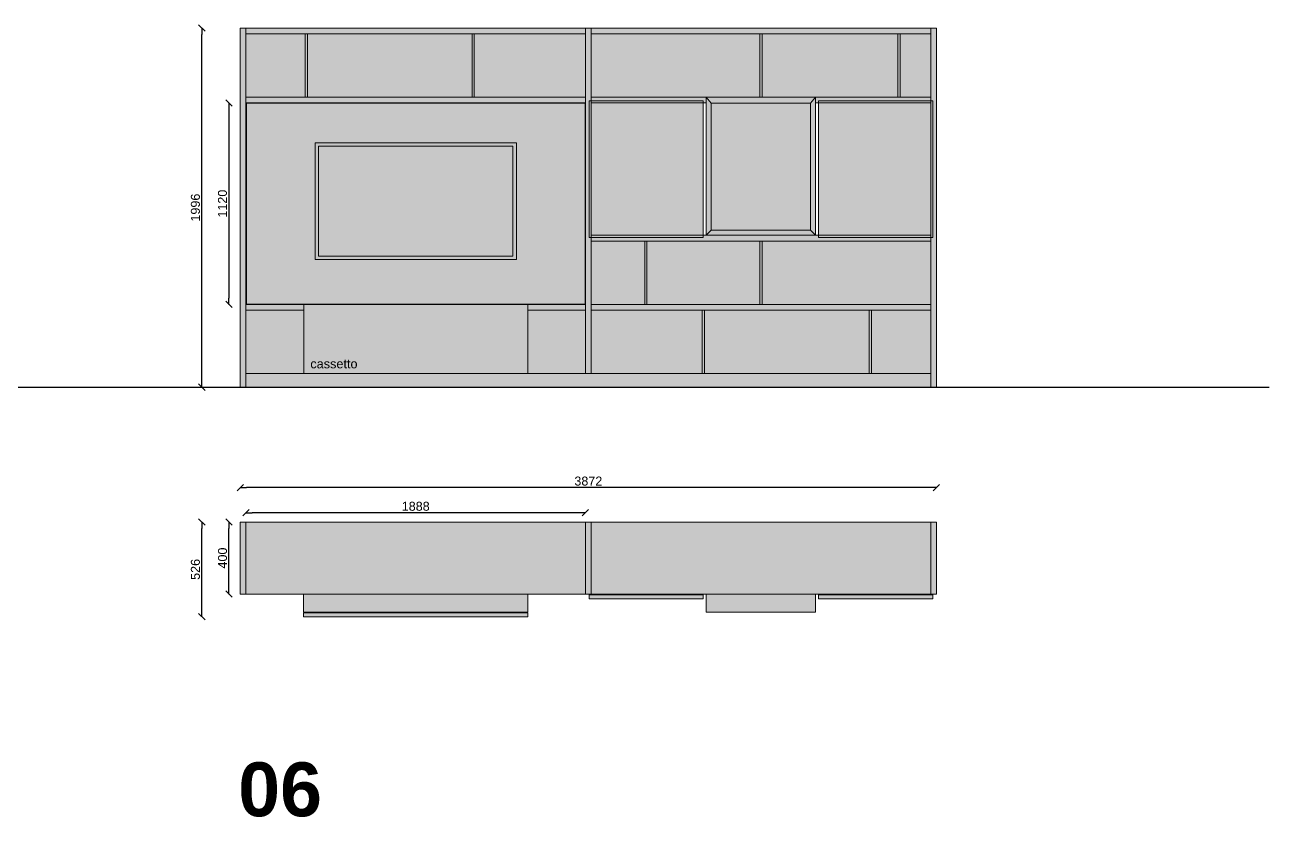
# Model space of a CAD drawing. Header units: inches. Extents: x -2150 to 187520, y -61540 to -22885.
# Drawn here: x 33402 to 40322, y -32284 to -27880 of the extents above; entities that cross this region are included whole.
import ezdxf

# ---------------------------------------------------------------- set-up
doc = ezdxf.new("R2010")
doc.units = ezdxf.units.IN
doc.header["$MEASUREMENT"] = 0
doc.set_wipeout_variables(frame=1)
for name, color, linetype, lineweight in [('06 Linee arredi', 3, 'Continuous', 5), ('Linee arredi', 3, 'Continuous', 20), ('Nessuna', 7, 'Continuous', 5), ('Retino arredi', 7, 'Continuous', 0)]:
    doc.layers.add(name, color=color, linetype=linetype, lineweight=lineweight)
doc.layers.add('Quote', color=5, linetype='Continuous')
doc.styles.add('Arial', font='Arial.ttf')
doc.styles.add('Arial (bold)', font='Arial Bold.ttf')
doc.styles.add('Helvetica (bold)', font='Helvetica.ttf')
doc.dimstyles.new('M&C_quote arredo', dxfattribs={"dimtxt": 50, "dimasz": 35.34668, "dimexe": 0, "dimexo": 0, "dimgap": 10, "dimtad": 1, "dimdec": 0, "dimtxsty": 'Arial', "dimblk": 'VW_SLASH', "dimcen": 0, "dimse1": 1, "dimse2": 1, "dimazin": 0, "dimtfac": 1, "dimtdec": 0, "dimtix": 1, "dimtmove": 0, "dimatfit": 0, "dimldrblk": 'VW_SLASH', "dimfxl": 0, "dimfxlon": 1, "dimfrac": 2, "dimtolj": 1, "dimarcsym": 0})

# ---------------------------------------------------------------- blocks, each defined once
blk = doc.blocks.new('Gruppo-4')
at = {"layer": 'Retino arredi'}
h = blk.add_hatch(color=252, dxfattribs=at)
h.dxf.hatch_style = 1
h.paths.add_polyline_path([(2629.5, -1087), (1509.5, -1087), (1509.5, -1737), (2629.5, -1737)])
h.paths.add_polyline_path([(2609.5, -1107), (2609.5, -1717), (1529.5, -1717), (1529.5, -1107)], flags=16)
h = blk.add_hatch(color=254, dxfattribs=at)
h.dxf.hatch_style = 1
h.paths.add_polyline_path([(2609.5, -1107), (1529.5, -1107), (1529.5, -1717), (2609.5, -1717)])
at = {"layer": '06 Linee arredi', "lineweight": 5, "transparency": 33554687, "flags": 128}
for points in [[(1509.5, -1087), (2629.5, -1087), (2629.5, -1737), (1509.5, -1737)], [(1529.5, -1107), (2609.5, -1107), (2609.5, -1717), (1529.5, -1717)]]:
    blk.add_lwpolyline(points, close=True, dxfattribs=at)
blk = doc.blocks.new('Gruppo-6')
at = {"color": 255, "linetype": 'Continuous', "lineweight": 5, "transparency": 33554687}
blk.add_wipeout([(3713.5, -868), (4265.5, -868), (4265.5, -1574), (3713.5, -1574)], dxfattribs=at).dxf.layer = 'Nessuna'
at = {"layer": 'Nessuna', "color": 7, "linetype": 'Continuous', "lineweight": 5, "transparency": 33554687, "flags": 128}
blk.add_lwpolyline([(3713.5, -868), (4265.5, -868), (4265.5, -1574), (3713.5, -1574)], close=True, dxfattribs=at)
at = {"color": 255, "linetype": 'Continuous', "lineweight": 5, "transparency": 33554687}
blk.add_wipeout([(3713.5, -868), (3685.5, -834), (4293.5, -834), (4265.5, -868)], dxfattribs=at).dxf.layer = 'Nessuna'
at = {"layer": 'Retino arredi'}
h = blk.add_hatch(color=252, dxfattribs=at)
h.dxf.hatch_style = 1
h.paths.add_polyline_path([(3713.5, -868), (3685.5, -834), (4293.5, -834), (4265.5, -868)])
h = blk.add_hatch(color=252, dxfattribs=at)
h.dxf.hatch_style = 1
h.paths.add_polyline_path([(4265.5, -868), (3713.5, -868), (3713.5, -1574), (4265.5, -1574)])
at = {"layer": '06 Linee arredi', "linetype": 'Continuous', "lineweight": 5, "transparency": 33554687, "flags": 128}
blk.add_lwpolyline([(3713.5, -868), (3685.5, -834), (4293.5, -834), (4265.5, -868)], close=True, dxfattribs=at)
at = {"color": 255, "linetype": 'Continuous', "lineweight": 5, "transparency": 33554687}
for points in [[(3685.5, -834), (3713.5, -868), (3713.5, -1574), (3685.5, -1602)], [(4293.5, -834), (4265.5, -868), (4265.5, -1574), (4293.5, -1602)]]:
    blk.add_wipeout(points, dxfattribs=at).dxf.layer = 'Nessuna'
at = {"layer": 'Retino arredi'}
h = blk.add_hatch(color=252, dxfattribs=at)
h.dxf.hatch_style = 1
h.paths.add_polyline_path([(3685.5, -834), (3713.5, -868), (3713.5, -1574), (3685.5, -1602)])
h = blk.add_hatch(color=252, dxfattribs=at)
h.dxf.hatch_style = 1
h.paths.add_polyline_path([(4293.5, -834), (4265.5, -868), (4265.5, -1574), (4293.5, -1602)])
at = {"layer": '06 Linee arredi', "linetype": 'Continuous', "lineweight": 5, "transparency": 33554687, "flags": 128}
for points in [[(3685.5, -834), (3713.5, -868), (3713.5, -1574), (3685.5, -1602)], [(4293.5, -834), (4265.5, -868), (4265.5, -1574), (4293.5, -1602)]]:
    blk.add_lwpolyline(points, close=True, dxfattribs=at)
at = {"color": 255, "linetype": 'Continuous', "lineweight": 5, "transparency": 33554687}
blk.add_wipeout([(3685.5, -1602), (3713.5, -1574), (4265.5, -1574), (4293.5, -1602)], dxfattribs=at).dxf.layer = 'Nessuna'
at = {"layer": 'Retino arredi'}
h = blk.add_hatch(color=252, dxfattribs=at)
h.dxf.hatch_style = 1
h.paths.add_polyline_path([(3685.5, -1602), (3713.5, -1574), (4265.5, -1574), (4293.5, -1602)])
at = {"layer": '06 Linee arredi', "linetype": 'Continuous', "lineweight": 5, "transparency": 33554687, "flags": 128}
blk.add_lwpolyline([(3685.5, -1602), (3713.5, -1574), (4265.5, -1574), (4293.5, -1602)], close=True, dxfattribs=at)
blk = doc.blocks.new('VW_SLASH')
at = {"color": 0, "linetype": 'ByBlock', "lineweight": -2, "transparency": 16777216}
blk.add_line((0, 0), (-1, 0), dxfattribs=at)
at = {"color": 0, "linetype": 'Continuous', "lineweight": -2, "transparency": 16777216, "flags": 128}
blk.add_lwpolyline([(0.5, 0.5), (-0.5, -0.5)], dxfattribs=at)
blk = doc.blocks.new('*D272')
at = {"layer": 'Defpoints', "color": 0, "transparency": 16777216}
for p in [(34385.8, -27897.6), (34599.3, -27897.6), (34631.3, -29893.6)]:
    blk.add_point(p, dxfattribs=at)
at = {"layer": 'Quote', "color": 0, "lineweight": -2, "transparency": 16777216}
blk.add_line((34385.8, -29858.3), (34385.8, -27933), dxfattribs=at)
at = {"layer": 'Quote', "color": 0, "lineweight": -2, "transparency": 16777216, "xscale": 35.3466796875, "yscale": 35.3466796875, "zscale": 35.3466796875}
for p, rotation in [((34385.8, -27897.6), 90), ((34385.8, -29893.6), 270)]:
    blk.add_blockref('VW_SLASH', p, dxfattribs=dict(at, rotation=rotation))
at = {"layer": 'Quote', "color": 0, "transparency": 16777216, "insert": (34350.2, -28895.6), "char_height": 50, "attachment_point": 5, "rotation": 90, "style": 'Arial'}
blk.add_mtext('\\A1;1996', dxfattribs=at)
blk = doc.blocks.new('*D273')
at = {"layer": 'Defpoints', "color": 0, "transparency": 16777216}
for p in [(34631.3, -28313.6), (34536.4, -29433.6), (34631.3, -29433.6)]:
    blk.add_point(p, dxfattribs=at)
at = {"layer": 'Quote', "color": 0, "lineweight": -2, "transparency": 16777216}
blk.add_line((34536.4, -28349), (34536.4, -29398.3), dxfattribs=at)
at = {"layer": 'Quote', "color": 0, "lineweight": -2, "transparency": 16777216, "xscale": 35.3466796875, "yscale": 35.3466796875, "zscale": 35.3466796875}
for p, rotation in [((34536.4, -28313.6), 90), ((34536.4, -29433.6), 270)]:
    blk.add_blockref('VW_SLASH', p, dxfattribs=dict(at, rotation=rotation))
at = {"layer": 'Quote', "color": 0, "transparency": 16777216, "insert": (34500.9, -28873.6), "char_height": 50, "attachment_point": 5, "rotation": 90, "style": 'Arial'}
blk.add_mtext('\\A1;1120', dxfattribs=at)
blk = doc.blocks.new('*D274')
at = {"layer": 'Defpoints', "color": 0, "transparency": 16777216}
for p in [(34536.4, -30643.6), (34599.3, -30643.6), (34599.3, -31043.6)]:
    blk.add_point(p, dxfattribs=at)
at = {"layer": 'Quote', "color": 0, "lineweight": -2, "transparency": 16777216}
blk.add_line((34536.4, -31008.3), (34536.4, -30679), dxfattribs=at)
at = {"layer": 'Quote', "color": 0, "lineweight": -2, "transparency": 16777216, "xscale": 35.3466796875, "yscale": 35.3466796875, "zscale": 35.3466796875}
for p, rotation in [((34536.4, -30643.6), 90), ((34536.4, -31043.6), 270)]:
    blk.add_blockref('VW_SLASH', p, dxfattribs=dict(at, rotation=rotation))
at = {"layer": 'Quote', "color": 0, "transparency": 16777216, "insert": (34500.9, -30843.6), "char_height": 50, "attachment_point": 5, "rotation": 90, "style": 'Arial'}
blk.add_mtext('\\A1;400', dxfattribs=at)
blk = doc.blocks.new('*D275')
at = {"layer": 'Defpoints', "color": 0, "transparency": 16777216}
for p in [(34385.8, -30643.6), (34599.3, -30643.6), (34951.3, -31169.6)]:
    blk.add_point(p, dxfattribs=at)
at = {"layer": 'Quote', "color": 0, "lineweight": -2, "transparency": 16777216}
blk.add_line((34385.8, -31134.3), (34385.8, -30679), dxfattribs=at)
at = {"layer": 'Quote', "color": 0, "lineweight": -2, "transparency": 16777216, "xscale": 35.3466796875, "yscale": 35.3466796875, "zscale": 35.3466796875}
for p, rotation in [((34385.8, -30643.6), 90), ((34385.8, -31169.6), 270)]:
    blk.add_blockref('VW_SLASH', p, dxfattribs=dict(at, rotation=rotation))
at = {"layer": 'Quote', "color": 0, "transparency": 16777216, "insert": (34350.2, -30906.6), "char_height": 50, "attachment_point": 5, "rotation": 90, "style": 'Arial'}
blk.add_mtext('\\A1;526', dxfattribs=at)
blk = doc.blocks.new('*D276')
at = {"layer": 'Defpoints', "color": 0, "transparency": 16777216}
for p in [(34631.3, -30591.5), (34631.3, -30643.6), (36519.3, -30643.6)]:
    blk.add_point(p, dxfattribs=at)
at = {"layer": 'Quote', "color": 0, "lineweight": -2, "transparency": 16777216}
blk.add_line((36483.9, -30591.5), (34666.6, -30591.5), dxfattribs=at)
at = {"layer": 'Quote', "color": 0, "lineweight": -2, "transparency": 16777216, "xscale": 35.3466796875, "yscale": 35.3466796875, "zscale": 35.3466796875, "rotation": 180}
blk.add_blockref('VW_SLASH', (34631.3, -30591.5), dxfattribs=at)
at = {"layer": 'Quote', "color": 0, "lineweight": -2, "transparency": 16777216, "xscale": 35.3466796875, "yscale": 35.3466796875, "zscale": 35.3466796875}
blk.add_blockref('VW_SLASH', (36519.3, -30591.5), dxfattribs=at)
at = {"layer": 'Quote', "color": 0, "transparency": 16777216, "insert": (35575.3, -30556), "char_height": 50, "attachment_point": 5, "style": 'Arial'}
blk.add_mtext('\\A1;1888', dxfattribs=at)
blk = doc.blocks.new('*D277')
at = {"layer": 'Defpoints', "color": 0, "transparency": 16777216}
for p in [(34599.3, -30451.5), (34599.3, -30643.6), (38471.3, -30643.6)]:
    blk.add_point(p, dxfattribs=at)
at = {"layer": 'Quote', "color": 0, "lineweight": -2, "transparency": 16777216}
blk.add_line((38435.9, -30451.5), (34634.6, -30451.5), dxfattribs=at)
at = {"layer": 'Quote', "color": 0, "lineweight": -2, "transparency": 16777216, "xscale": 35.3466796875, "yscale": 35.3466796875, "zscale": 35.3466796875, "rotation": 180}
blk.add_blockref('VW_SLASH', (34599.3, -30451.5), dxfattribs=at)
at = {"layer": 'Quote', "color": 0, "lineweight": -2, "transparency": 16777216, "xscale": 35.3466796875, "yscale": 35.3466796875, "zscale": 35.3466796875}
blk.add_blockref('VW_SLASH', (38471.3, -30451.5), dxfattribs=at)
at = {"layer": 'Quote', "color": 0, "transparency": 16777216, "insert": (36535.3, -30416), "char_height": 50, "attachment_point": 5, "style": 'Arial'}
blk.add_mtext('\\A1;3872', dxfattribs=at)

msp = doc.modelspace()

# ---------------------------------------------------------------- linework, layer by layer
msp.add_line((-2149.6, -29893.6), (40321.6, -29893.6))

# ---------------------------------------------------------------- texts
at = {"layer": 'Linee arredi', "transparency": 33554687, "insert": (34588, -32283.5), "char_height": 300, "attachment_point": 7, "line_spacing_factor": 1.006858, "style": 'Arial (bold)'}
msp.add_mtext_dynamic_manual_height_columns('06', width=1350.149, gutter_width=12.5, heights=[0], dxfattribs=at)

# ---------------------------------------------------------------- wipeouts: each hides what was drawn before it
at = {"linetype": 'Continuous', "lineweight": 5, "transparency": 33554687}
msp.add_wipeout([(34599.3, -30643.6), (38471.3, -30643.6), (38471.3, -31043.6), (34599.3, -31043.6)], dxfattribs=at).dxf.layer = '06 Linee arredi'

# ---------------------------------------------------------------- next in the draw order: hatches: boundary and pattern name
at = {"layer": 'Retino arredi'}
h = msp.add_hatch(color=7, dxfattribs=at)
h.dxf.hatch_style = 1
h.paths.add_polyline_path([(36519.3, -30643.6), (34631.3, -30643.6), (34631.3, -31043.6), (34951.3, -31043.6), (34951.3, -31043.6), (36199.3, -31043.6), (36519.3, -31043.6)])
h = msp.add_hatch(color=7, dxfattribs=at)
h.dxf.hatch_style = 1
h.paths.add_polyline_path([(38471.3, -30643.6), (36551.3, -30643.6), (36551.3, -31043.6), (38471.3, -31043.6)])

# ---------------------------------------------------------------- next in the draw order: linework, layer by layer
at = {"layer": '06 Linee arredi', "linetype": 'Continuous', "lineweight": 5, "transparency": 33554687, "flags": 128}
msp.add_lwpolyline([(34599.3, -30643.6), (38471.3, -30643.6), (38471.3, -31043.6), (34599.3, -31043.6)], close=True, dxfattribs=at)

# ---------------------------------------------------------------- next in the draw order: wipeouts: each hides what was drawn before it
at = {"linetype": 'Continuous', "lineweight": 5, "transparency": 33554687}
msp.add_wipeout([(34599.3, -27897.6), (38471.3, -27897.6), (38471.3, -29893.6), (34599.3, -29893.6)], dxfattribs=at).dxf.layer = '06 Linee arredi'

# ---------------------------------------------------------------- next in the draw order: linework, layer by layer
at = {"layer": '06 Linee arredi', "linetype": 'Continuous', "lineweight": 5, "transparency": 33554687, "flags": 128}
msp.add_lwpolyline([(34599.3, -27897.6), (38471.3, -27897.6), (38471.3, -29893.6), (34599.3, -29893.6)], close=True, dxfattribs=at)

# ---------------------------------------------------------------- next in the draw order: block references
at = {"layer": '06 Linee arredi', "transparency": 33554687}
msp.add_blockref('Gruppo-4', (33505.8, -27447.6), dxfattribs=at)

# ---------------------------------------------------------------- next in the draw order: wipeouts: each hides what was drawn before it
at = {"linetype": 'Continuous', "lineweight": 5, "transparency": 33554687}
for points in [[(34599.3, -30643.6), (34631.3, -30643.6), (34631.3, -31043.6), (34599.3, -31043.6)], [(36519.3, -30643.6), (36551.3, -30643.6), (36551.3, -31043.6), (36519.3, -31043.6)], [(38439.3, -30643.6), (38471.3, -30643.6), (38471.3, -31043.6), (38439.3, -31043.6)], [(34951.3, -31043.6), (36199.3, -31043.6), (36199.3, -31143.6), (34951.3, -31143.6)]]:
    msp.add_wipeout(points, dxfattribs=at).dxf.layer = '06 Linee arredi'

# ---------------------------------------------------------------- next in the draw order: hatches: boundary and pattern name
at = {"layer": '06 Linee arredi', "linetype": 'Continuous', "lineweight": 0, "transparency": 33554687}
for points in [[(37816.3, -31047.6), (38451.3, -31047.6), (38451.3, -31069.6), (37816.3, -31069.6)], [(34951.3, -31147.6), (36199.3, -31147.6), (36199.3, -31169.6), (34951.3, -31169.6)]]:
    msp.add_hatch(color=252, dxfattribs=at).paths.add_polyline_path(points)
at = {"layer": 'Retino arredi'}
h = msp.add_hatch(color=7, dxfattribs=at)
h.dxf.hatch_style = 1
h.paths.add_polyline_path([(34631.3, -30643.6), (34599.3, -30643.6), (34599.3, -31043.6), (34631.3, -31043.6)])
h = msp.add_hatch(color=7, dxfattribs=at)
h.dxf.hatch_style = 1
h.paths.add_polyline_path([(36551.3, -30643.6), (36519.3, -30643.6), (36519.3, -31043.6), (36551.3, -31043.6)])
h = msp.add_hatch(color=7, dxfattribs=at)
h.dxf.hatch_style = 1
h.paths.add_polyline_path([(38471.3, -30643.6), (38439.3, -30643.6), (38439.3, -31043.6), (38471.3, -31043.6)])
h = msp.add_hatch(color=252, dxfattribs=at)
h.dxf.hatch_style = 1
h.paths.add_polyline_path([(34951.3, -31043.6), (36199.3, -31043.6), (36199.3, -31143.6), (34951.3, -31143.6)])

# ---------------------------------------------------------------- next in the draw order: linework, layer by layer
at = {"layer": '06 Linee arredi', "linetype": 'Continuous', "lineweight": 5, "transparency": 33554687, "flags": 128}
for points in [[(34599.3, -30643.6), (34631.3, -30643.6), (34631.3, -31043.6), (34599.3, -31043.6)], [(36519.3, -30643.6), (36551.3, -30643.6), (36551.3, -31043.6), (36519.3, -31043.6)], [(38439.3, -30643.6), (38471.3, -30643.6), (38471.3, -31043.6), (38439.3, -31043.6)], [(34951.3, -31043.6), (36199.3, -31043.6), (36199.3, -31143.6), (34951.3, -31143.6)], [(37816.3, -31047.6), (38451.3, -31047.6), (38451.3, -31069.6), (37816.3, -31069.6)], [(34951.3, -31147.6), (36199.3, -31147.6), (36199.3, -31169.6), (34951.3, -31169.6)]]:
    msp.add_lwpolyline(points, close=True, dxfattribs=at)

# ---------------------------------------------------------------- next in the draw order: dimensions: what is measured, and where the dimension line sits
at = {"layer": 'Quote', "color": 7}
for base, p1, p2, picture, middle in [((34599.3, -30451.5), (38471.3, -30643.6), (34599.3, -30643.6), '*D277', (36535.3, -30416)), ((34631.3, -30591.5), (36519.3, -30643.6), (34631.3, -30643.6), '*D276', (35575.3, -30556))]:
    dim = msp.add_linear_dim(base=base, p1=p1, p2=p2, dimstyle='M&C_quote arredo', override={"dimpost": '<>', "dimtmove": 1}, dxfattribs=at)
    dim.commit()
    dim.dimension.update_dxf_attribs({"geometry": picture, "text_midpoint": middle})
for base, p1, picture, middle in [((34385.8, -30643.6), (34951.3, -31169.6), '*D275', (34350.2, -30906.6)), ((34536.4, -30643.6), (34599.3, -31043.6), '*D274', (34500.9, -30843.6))]:
    dim = msp.add_linear_dim(base=base, p1=p1, p2=(34599.3, -30643.6), angle=270, dimstyle='M&C_quote arredo', override={"dimpost": '<>', "dimtmove": 1}, dxfattribs=at)
    dim.commit()
    dim.dimension.update_dxf_attribs({"geometry": picture, "text_midpoint": middle})

# ---------------------------------------------------------------- next in the draw order: wipeouts: each hides what was drawn before it
at = {"linetype": 'Continuous', "lineweight": 5, "transparency": 33554687}
msp.add_wipeout([(36551.3, -29433.6), (38439.3, -29433.6), (38439.3, -29465.6), (36551.3, -29465.6)], dxfattribs=at).dxf.layer = '06 Linee arredi'

# ---------------------------------------------------------------- next in the draw order: hatches: boundary and pattern name
at = {"layer": 'Retino arredi'}
h = msp.add_hatch(color=254, dxfattribs=at)
h.dxf.hatch_style = 1
h.paths.add_polyline_path([(34961.3, -27929.6), (34631.3, -27929.6), (34631.3, -28281.6), (34961.3, -28281.6)])
h.paths.add_polyline_path([(35889.3, -27929.6), (34973.3, -27929.6), (34973.3, -28281.6), (35889.3, -28281.6)])
h.paths.add_polyline_path([(36519.3, -27929.6), (35901.3, -27929.6), (35901.3, -28281.6), (36519.3, -28281.6)])
h.paths.add_polyline_path([(37489.3, -27929.6), (36551.3, -27929.6), (36551.3, -28281.6), (37191.3, -28281.6), (37191.3, -28281.6), (37489.3, -28281.6)])
h.paths.add_polyline_path([(38257.3, -27929.6), (37501.3, -27929.6), (37501.3, -28281.6), (37799.3, -28281.6), (38257.3, -28281.6)])
h.paths.add_polyline_path([(38439.3, -27929.6), (38269.3, -27929.6), (38269.3, -28281.6), (38439.3, -28281.6)])
h.paths.add_polyline_path([(38439.3, -29081.6), (37501.3, -29081.6), (37501.3, -29433.6), (38439.3, -29433.6)])
h.paths.add_polyline_path([(37489.3, -29081.6), (36861.3, -29081.6), (36861.3, -29433.6), (37489.3, -29433.6)])
h.paths.add_polyline_path([(36849.3, -29081.6), (36551.3, -29081.6), (36551.3, -29433.6), (36849.3, -29433.6)])
h.paths.add_polyline_path([(37169.3, -29465.6), (36551.3, -29465.6), (36551.3, -29817.6), (37169.3, -29817.6)])
h.paths.add_polyline_path([(38097.3, -29465.6), (37181.3, -29465.6), (37181.3, -29817.6), (38097.3, -29817.6)])
h.paths.add_polyline_path([(38439.3, -29465.6), (38109.3, -29465.6), (38109.3, -29817.6), (38439.3, -29817.6)])
h.paths.add_polyline_path([(36519.3, -29465.6), (36198.3, -29465.6), (36198.3, -29817.6), (36519.3, -29817.6)])
h.paths.add_polyline_path([(34952.3, -29465.6), (34631.3, -29465.6), (34631.3, -29817.6), (34952.3, -29817.6)])
h = msp.add_hatch(color=7, dxfattribs=at)
h.dxf.hatch_style = 1
h.paths.add_polyline_path([(36551.3, -29433.6), (38439.3, -29433.6), (38439.3, -29465.6), (36551.3, -29465.6)])

# ---------------------------------------------------------------- next in the draw order: linework, layer by layer
at = {"layer": '06 Linee arredi', "linetype": 'Continuous', "lineweight": 5, "transparency": 33554687, "flags": 128}
msp.add_lwpolyline([(36551.3, -29433.6), (38439.3, -29433.6), (38439.3, -29465.6), (36551.3, -29465.6)], close=True, dxfattribs=at)

# ---------------------------------------------------------------- next in the draw order: wipeouts: each hides what was drawn before it
at = {"linetype": 'Continuous', "lineweight": 5, "transparency": 33554687}
msp.add_wipeout([(37191.3, -31043.6), (37799.3, -31043.6), (37799.3, -31143.6), (37191.3, -31143.6)], dxfattribs=at).dxf.layer = '06 Linee arredi'

# ---------------------------------------------------------------- next in the draw order: hatches: boundary and pattern name
at = {"layer": '06 Linee arredi', "linetype": 'Continuous', "lineweight": 0, "transparency": 33554687}
msp.add_hatch(color=252, dxfattribs=at).paths.add_polyline_path([(36539.3, -31047.6), (37174.3, -31047.6), (37174.3, -31069.6), (36539.3, -31069.6)])
at = {"layer": 'Retino arredi'}
h = msp.add_hatch(color=252, dxfattribs=at)
h.dxf.hatch_style = 1
h.paths.add_polyline_path([(37799.3, -31043.6), (37191.3, -31043.6), (37191.3, -31143.6), (37799.3, -31143.6)])

# ---------------------------------------------------------------- next in the draw order: linework, layer by layer
at = {"layer": '06 Linee arredi', "linetype": 'Continuous', "lineweight": 5, "transparency": 33554687, "flags": 128}
for points in [[(36539.3, -31047.6), (37174.3, -31047.6), (37174.3, -31069.6), (36539.3, -31069.6)], [(37191.3, -31043.6), (37799.3, -31043.6), (37799.3, -31143.6), (37191.3, -31143.6)]]:
    msp.add_lwpolyline(points, close=True, dxfattribs=at)

# ---------------------------------------------------------------- next in the draw order: wipeouts: each hides what was drawn before it
at = {"linetype": 'Continuous', "lineweight": 5, "transparency": 33554687}
msp.add_wipeout([(34631.3, -29817.6), (38439.3, -29817.6), (38439.3, -29893.6), (34631.3, -29893.6)], dxfattribs=at).dxf.layer = '06 Linee arredi'

# ---------------------------------------------------------------- next in the draw order: hatches: boundary and pattern name
at = {"layer": '06 Linee arredi', "linetype": 'Continuous', "lineweight": 0, "transparency": 33554687}
for points in [[(37169.3, -29465.6), (37181.3, -29465.6), (37181.3, -29817.6), (37169.3, -29817.6)], [(38097.3, -29465.6), (38109.3, -29465.6), (38109.3, -29817.6), (38097.3, -29817.6)]]:
    msp.add_hatch(color=256, dxfattribs=at).paths.add_polyline_path(points)
at = {"layer": 'Retino arredi'}
h = msp.add_hatch(color=7, dxfattribs=at)
h.dxf.hatch_style = 1
h.paths.add_polyline_path([(34631.3, -29817.6), (38439.3, -29817.6), (38439.3, -29893.6), (34631.3, -29893.6)])

# ---------------------------------------------------------------- next in the draw order: linework, layer by layer
at = {"layer": '06 Linee arredi', "linetype": 'Continuous', "lineweight": 5, "transparency": 33554687, "flags": 128}
for points in [[(37169.3, -29465.6), (37181.3, -29465.6), (37181.3, -29817.6), (37169.3, -29817.6)], [(38097.3, -29465.6), (38109.3, -29465.6), (38109.3, -29817.6), (38097.3, -29817.6)], [(34631.3, -29817.6), (38439.3, -29817.6), (38439.3, -29893.6), (34631.3, -29893.6)]]:
    msp.add_lwpolyline(points, close=True, dxfattribs=at)

# ---------------------------------------------------------------- next in the draw order: wipeouts: each hides what was drawn before it
at = {"linetype": 'Continuous', "lineweight": 5, "transparency": 33554687}
for points in [[(34599.3, -27897.6), (34631.3, -27897.6), (34631.3, -29893.6), (34599.3, -29893.6)], [(36519.3, -27897.6), (36551.3, -27897.6), (36551.3, -29817.6), (36519.3, -29817.6)], [(38439.3, -27897.6), (38471.3, -27897.6), (38471.3, -29893.6), (38439.3, -29893.6)]]:
    msp.add_wipeout(points, dxfattribs=at).dxf.layer = '06 Linee arredi'

# ---------------------------------------------------------------- next in the draw order: hatches: boundary and pattern name
at = {"layer": 'Retino arredi'}
h = msp.add_hatch(color=7, dxfattribs=at)
h.dxf.hatch_style = 1
h.paths.add_polyline_path([(34599.3, -27897.6), (34631.3, -27897.6), (34631.3, -29893.6), (34599.3, -29893.6)])
h = msp.add_hatch(color=7, dxfattribs=at)
h.dxf.hatch_style = 1
h.paths.add_polyline_path([(36519.3, -27897.6), (36551.3, -27897.6), (36551.3, -29817.6), (36519.3, -29817.6)])
h = msp.add_hatch(color=7, dxfattribs=at)
h.dxf.hatch_style = 1
h.paths.add_polyline_path([(38439.3, -27897.6), (38471.3, -27897.6), (38471.3, -29893.6), (38439.3, -29893.6)])

# ---------------------------------------------------------------- next in the draw order: linework, layer by layer
at = {"layer": '06 Linee arredi', "linetype": 'Continuous', "lineweight": 5, "transparency": 33554687, "flags": 128}
for points in [[(34599.3, -27897.6), (34631.3, -27897.6), (34631.3, -29893.6), (34599.3, -29893.6)], [(36519.3, -27897.6), (36551.3, -27897.6), (36551.3, -29817.6), (36519.3, -29817.6)], [(38439.3, -27897.6), (38471.3, -27897.6), (38471.3, -29893.6), (38439.3, -29893.6)]]:
    msp.add_lwpolyline(points, close=True, dxfattribs=at)

# ---------------------------------------------------------------- next in the draw order: wipeouts: each hides what was drawn before it
at = {"linetype": 'Continuous', "lineweight": 5, "transparency": 33554687}
for points in [[(34631.3, -27897.6), (36519.3, -27897.6), (36519.3, -27929.6), (34631.3, -27929.6)], [(36551.3, -28281.6), (38439.3, -28281.6), (38439.3, -28313.6), (36551.3, -28313.6)], [(36551.3, -29049.6), (38439.3, -29049.6), (38439.3, -29081.6), (36551.3, -29081.6)], [(34631.3, -29433.6), (36519.3, -29433.6), (36519.3, -29465.6), (34631.3, -29465.6)]]:
    msp.add_wipeout(points, dxfattribs=at).dxf.layer = '06 Linee arredi'

# ---------------------------------------------------------------- next in the draw order: hatches: boundary and pattern name
at = {"layer": '06 Linee arredi', "linetype": 'Continuous', "lineweight": 0, "transparency": 33554687}
for color, points in [(256, [(34961.3, -27929.6), (34973.3, -27929.6), (34973.3, -28281.6), (34961.3, -28281.6)]), (256, [(35889.3, -27929.6), (35901.3, -27929.6), (35901.3, -28281.6), (35889.3, -28281.6)]), (253, [(37816.3, -28302.1), (38451.3, -28302.1), (38451.3, -29061.1), (37816.3, -29061.1)]), (252, [(34633.3, -28315.6), (36517.3, -28315.6), (36517.3, -29431.6), (34633.3, -29431.6)]), (256, [(36849.3, -29081.6), (36861.3, -29081.6), (36861.3, -29433.6), (36849.3, -29433.6)]), (256, [(37489.3, -29081.6), (37501.3, -29081.6), (37501.3, -29433.6), (37489.3, -29433.6)])]:
    msp.add_hatch(color=color, dxfattribs=at).paths.add_polyline_path(points)
at = {"layer": 'Retino arredi'}
h = msp.add_hatch(color=7, dxfattribs=at)
h.dxf.hatch_style = 1
h.paths.add_polyline_path([(34631.3, -27897.6), (36519.3, -27897.6), (36519.3, -27929.6), (34631.3, -27929.6)])
h = msp.add_hatch(color=7, dxfattribs=at)
h.dxf.hatch_style = 1
h.paths.add_polyline_path([(36551.3, -28281.6), (38439.3, -28281.6), (38439.3, -28313.6), (36551.3, -28313.6)])
h = msp.add_hatch(color=7, dxfattribs=at)
h.dxf.hatch_style = 1
h.paths.add_polyline_path([(36551.3, -29049.6), (38439.3, -29049.6), (38439.3, -29081.6), (36551.3, -29081.6)])
h = msp.add_hatch(color=7, dxfattribs=at)
h.dxf.hatch_style = 1
h.paths.add_polyline_path([(34631.3, -29433.6), (36519.3, -29433.6), (36519.3, -29465.6), (34631.3, -29465.6)])

# ---------------------------------------------------------------- next in the draw order: linework, layer by layer
at = {"layer": '06 Linee arredi', "linetype": 'Continuous', "lineweight": 5, "transparency": 33554687, "flags": 128}
for points in [[(34631.3, -27897.6), (36519.3, -27897.6), (36519.3, -27929.6), (34631.3, -27929.6)], [(34961.3, -27929.6), (34973.3, -27929.6), (34973.3, -28281.6), (34961.3, -28281.6)], [(35889.3, -27929.6), (35901.3, -27929.6), (35901.3, -28281.6), (35889.3, -28281.6)], [(36551.3, -28281.6), (38439.3, -28281.6), (38439.3, -28313.6), (36551.3, -28313.6)], [(37816.3, -28302.1), (38451.3, -28302.1), (38451.3, -29061.1), (37816.3, -29061.1)], [(34633.3, -28315.6), (36517.3, -28315.6), (36517.3, -29431.6), (34633.3, -29431.6)], [(36551.3, -29049.6), (38439.3, -29049.6), (38439.3, -29081.6), (36551.3, -29081.6)], [(36849.3, -29081.6), (36861.3, -29081.6), (36861.3, -29433.6), (36849.3, -29433.6)], [(37489.3, -29081.6), (37501.3, -29081.6), (37501.3, -29433.6), (37489.3, -29433.6)], [(34631.3, -29433.6), (36519.3, -29433.6), (36519.3, -29465.6), (34631.3, -29465.6)]]:
    msp.add_lwpolyline(points, close=True, dxfattribs=at)

# ---------------------------------------------------------------- next in the draw order: wipeouts: each hides what was drawn before it
at = {"linetype": 'Continuous', "lineweight": 5, "transparency": 33554687}
for points in [[(36551.3, -27897.6), (38439.3, -27897.6), (38439.3, -27929.6), (36551.3, -27929.6)], [(34631.3, -28281.6), (36519.3, -28281.6), (36519.3, -28313.6), (34631.3, -28313.6)], [(34952.3, -29433.6), (36198.3, -29433.6), (36198.3, -29817.6), (34952.3, -29817.6)]]:
    msp.add_wipeout(points, dxfattribs=at).dxf.layer = '06 Linee arredi'

# ---------------------------------------------------------------- next in the draw order: hatches: boundary and pattern name
at = {"layer": '06 Linee arredi', "linetype": 'Continuous', "lineweight": 0, "transparency": 33554687}
for color, points in [(256, [(37489.3, -27929.6), (37501.3, -27929.6), (37501.3, -28281.6), (37489.3, -28281.6)]), (256, [(38257.3, -27929.6), (38269.3, -27929.6), (38269.3, -28281.6), (38257.3, -28281.6)]), (253, [(36539.3, -28302.1), (37174.3, -28302.1), (37174.3, -29061.1), (36539.3, -29061.1)])]:
    msp.add_hatch(color=color, dxfattribs=at).paths.add_polyline_path(points)
at = {"layer": 'Retino arredi'}
h = msp.add_hatch(color=7, dxfattribs=at)
h.dxf.hatch_style = 1
h.paths.add_polyline_path([(36551.3, -27897.6), (38439.3, -27897.6), (38439.3, -27929.6), (36551.3, -27929.6)])
h = msp.add_hatch(color=7, dxfattribs=at)
h.dxf.hatch_style = 1
h.paths.add_polyline_path([(34631.3, -28281.6), (36519.3, -28281.6), (36519.3, -28313.6), (34631.3, -28313.6)])
h = msp.add_hatch(color=253, dxfattribs=at)
h.dxf.hatch_style = 1
h.paths.add_polyline_path([(34952.3, -29433.6), (36198.3, -29433.6), (36198.3, -29817.6), (34952.3, -29817.6)])

# ---------------------------------------------------------------- next in the draw order: linework, layer by layer
at = {"layer": '06 Linee arredi', "linetype": 'Continuous', "lineweight": 5, "transparency": 33554687, "flags": 128}
for points in [[(36551.3, -27897.6), (38439.3, -27897.6), (38439.3, -27929.6), (36551.3, -27929.6)], [(37489.3, -27929.6), (37501.3, -27929.6), (37501.3, -28281.6), (37489.3, -28281.6)], [(38257.3, -27929.6), (38269.3, -27929.6), (38269.3, -28281.6), (38257.3, -28281.6)], [(34631.3, -28281.6), (36519.3, -28281.6), (36519.3, -28313.6), (34631.3, -28313.6)], [(36539.3, -28302.1), (37174.3, -28302.1), (37174.3, -29061.1), (36539.3, -29061.1)], [(34952.3, -29433.6), (36198.3, -29433.6), (36198.3, -29817.6), (34952.3, -29817.6)]]:
    msp.add_lwpolyline(points, close=True, dxfattribs=at)

# ---------------------------------------------------------------- next in the draw order: texts
at = {"layer": '06 Linee arredi', "transparency": 33554687, "insert": (34989.3, -29789.6), "char_height": 50.44, "attachment_point": 7, "line_spacing_factor": 0.834288, "style": 'Helvetica (bold)'}
msp.add_mtext('cassetto', dxfattribs=at)

# ---------------------------------------------------------------- next in the draw order: dimensions: what is measured, and where the dimension line sits
at = {"layer": 'Quote', "color": 7}
for base, p1, p2, picture, middle in [((34385.8, -27897.6), (34631.3, -29893.6), (34599.3, -27897.6), '*D272', (34350.2, -28895.6)), ((34536.4, -29433.6), (34631.3, -28313.6), (34631.3, -29433.6), '*D273', (34500.9, -28873.6))]:
    dim = msp.add_linear_dim(base=base, p1=p1, p2=p2, angle=270, dimstyle='M&C_quote arredo', override={"dimpost": '<>', "dimtmove": 1}, dxfattribs=at)
    dim.commit()
    dim.dimension.update_dxf_attribs({"geometry": picture, "text_midpoint": middle})

# ---------------------------------------------------------------- next in the draw order: block references
at = {"layer": '06 Linee arredi', "transparency": 33554687}
msp.add_blockref('Gruppo-6', (33505.8, -27447.6), dxfattribs=at)

doc.saveas('drawing.dxf')
